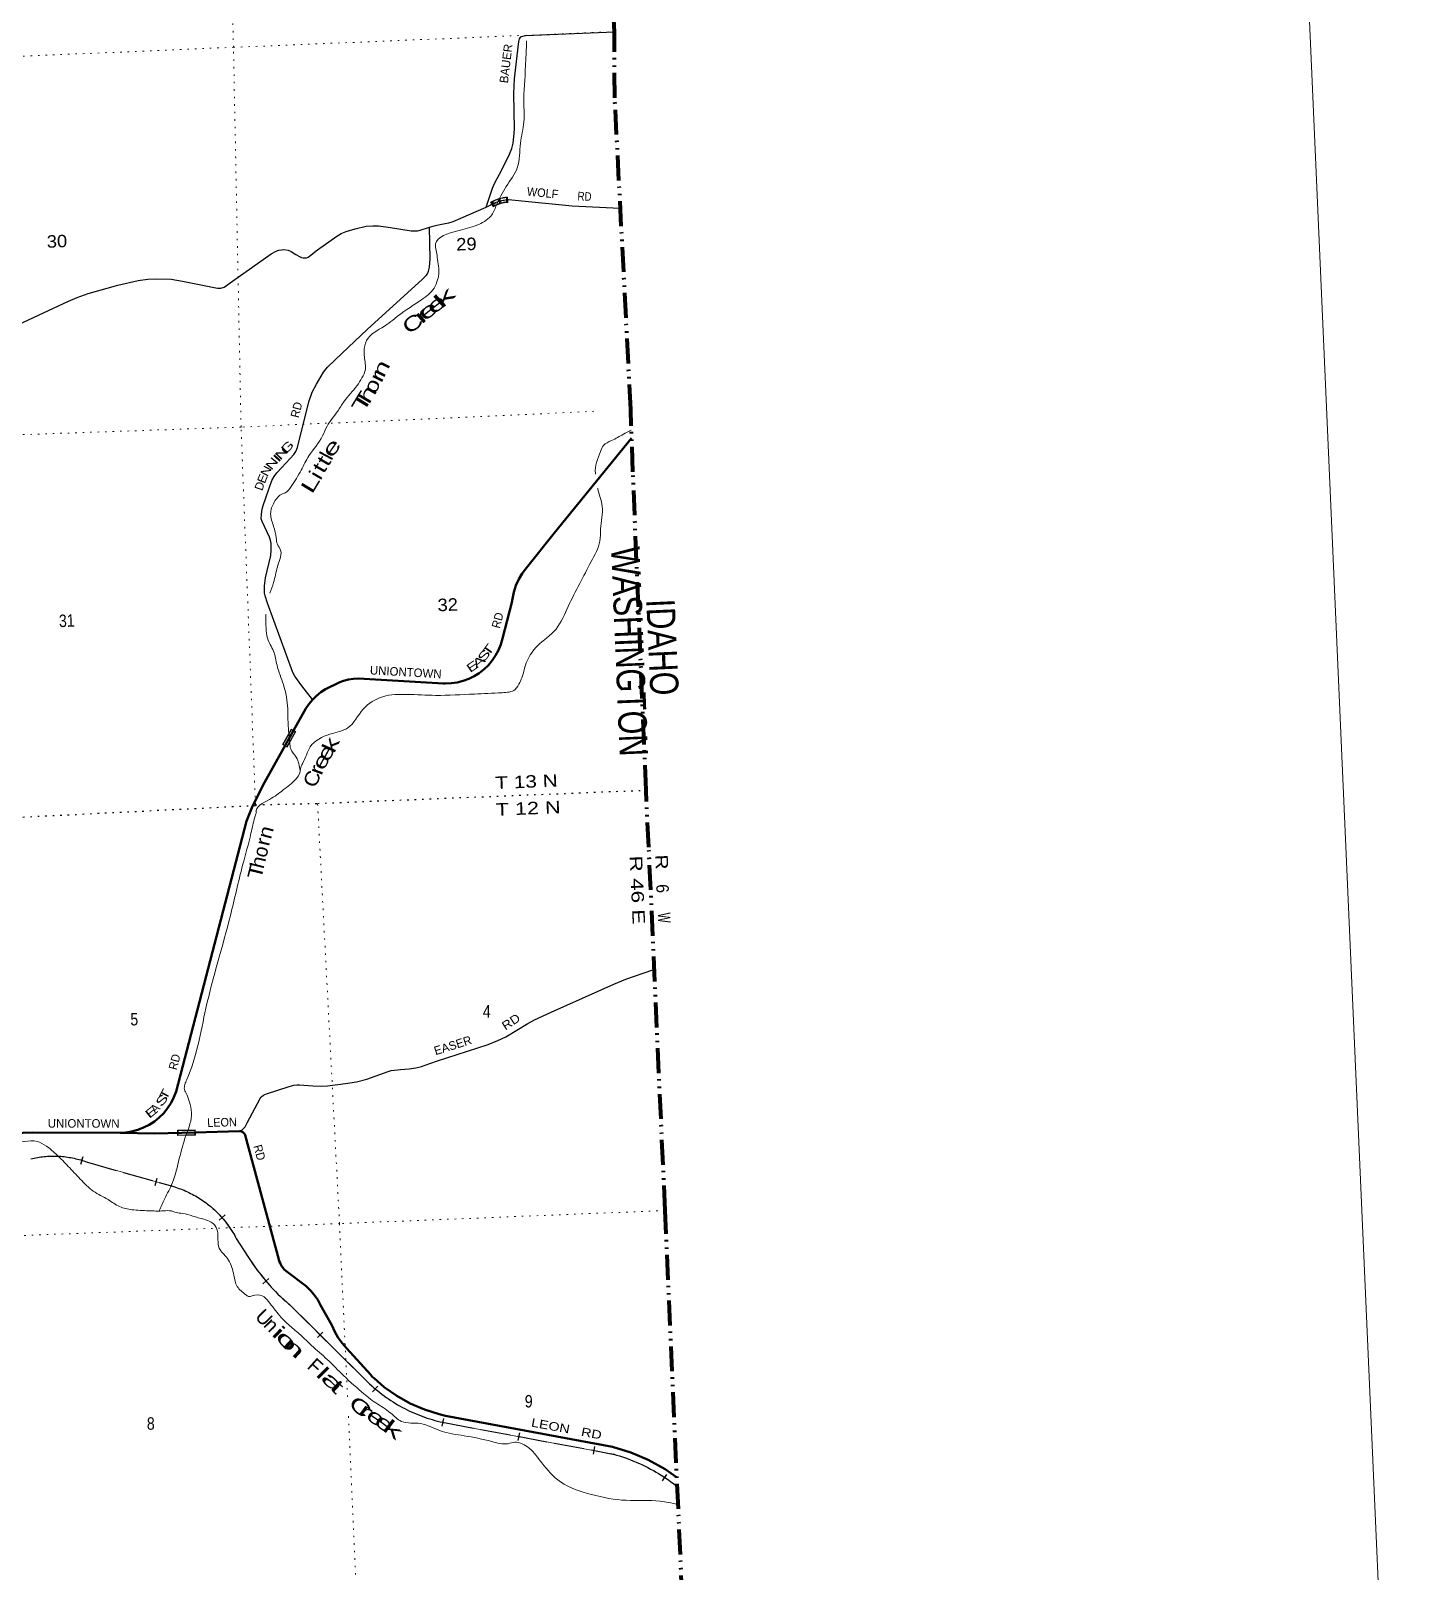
# Model space of a CAD drawing. Header units: feet. Extents: x 751810 to 1010326, y -353855 to -161247.
# Drawn here: x 990964 to 1010326, y -334095 to -312459 of the extents above; entities that cross this region are included whole.
import ezdxf
from ezdxf.enums import TextEntityAlignment as Align

# ---------------------------------------------------------------- set-up
doc = ezdxf.new("R2010")
doc.units = ezdxf.units.FT
doc.header["$LTSCALE"] = 70
for name, pattern in [('DASH_DOUBLE_DOT', [9.2, 5, -1.2, 0.3, -1.2, 0.3, -1.2]), ('DOTTED', [1.5, 0.3, -1.2]), ('LONG_DASHED', [7.5, 6, -1.5])]:
    doc.linetypes.add(name, pattern=pattern)
for name, color, linetype, lineweight in [('10', 7, 'DASH_DOUBLE_DOT', 70), ('26', 7, 'Continuous', 40), ('29', 7, 'Continuous', 25), ('31', 7, 'Continuous', 13), ('39', 7, 'Continuous', 13), ('4', 7, 'Continuous', 13), ('6', 7, 'DOTTED', 25), ('61', 7, 'Continuous', 13), ('63', 7, 'Continuous', 25), ('7', 7, 'DOTTED', 13)]:
    doc.layers.add(name, color=color, linetype=linetype, lineweight=lineweight)
for name, color, linetype in [('27', 7, 'Continuous'), ('30', 7, 'Continuous'), ('41', 7, 'Continuous')]:
    doc.layers.add(name, color=color, linetype=linetype)

msp = doc.modelspace()

# ---------------------------------------------------------------- linework, layer by layer
at = {"layer": '10'}
msp.add_lwpolyline([(1000560.07, -344553.64), (1000352.25, -339816.81), (1000117.4, -334504.62), (999874.77, -329029.7), (999645.34, -323926.6), (999606.83, -323125.06), (999421.9, -318652.23), (999390.79, -317775.97), (999167.03, -313399.11), (999162.26, -312471.6), (998925.07, -308169.68), (998910.63, -307139.88), (998724.3, -302854.25), (998664.53, -301850.23), (998532.19, -298857.49)], dxfattribs=at)
at = {"layer": '26'}
for points in [[(994655.84, -322286.21), (994828.46, -321979.72), (994869.62, -321916.41), (994919.59, -321854.42), (994975.77, -321798), (995037.55, -321747.75), (995104.23, -321704.24), (995303.87, -321606.55), (995355.64, -321588.54), (995425.8, -321571.17), (995497.39, -321561.22), (995569.62, -321558.82), (996760.49, -321626.95), (996784.06, -321627.64), (996869.09, -321624.45), (996953.32, -321612.4), (997035.82, -321591.6), (997115.7, -321562.3), (997192.08, -321524.8), (997264.13, -321479.53), (997331.04, -321426.97), (997392.1, -321367.71), (997446.62, -321302.39), (997494.02, -321231.73), (997533.77, -321156.5), (997565.45, -321077.53), (997588.69, -320995.68), (997721.48, -320487.85), (997728.36, -320437.36), (997749.02, -320342.89), (997779.44, -320251.1), (997819.28, -320162.99), (997868.12, -320079.53), (997925.42, -320001.63), (998316.43, -319516.78), (999403.19, -318182.02)], [(992220.65, -327936.8), (992293.82, -327932.44), (992380.76, -327918.82), (992465.79, -327896.19), (992548, -327864.79), (992626.47, -327824.98), (992700.35, -327777.18), (992768.83, -327721.91), (992831.16, -327659.79), (992886.65, -327591.5), (992934.7, -327517.78), (992974.78, -327439.45), (993006.45, -327357.35), (993995.7, -323558.96), (994067.4, -323374.44), (994221.24, -323057.88), (994655.84, -322286.21)], [(989206.82, -329476.87), (989950.98, -328408.28), (989997.67, -328355.47), (990097.45, -328259.14), (990206.75, -328173.78), (990324.38, -328100.3), (990449.04, -328039.52), (990579.37, -327992.11), (990713.95, -327958.58), (990851.29, -327939.3), (990989.89, -327934.48), (992220.65, -327936.8)], [(993275.14, -327931.14), (992707.67, -327947.57), (992220.65, -327936.8)], [(1000035.61, -332774.78), (999872.89, -332663.3), (999638.09, -332531.99), (999390.84, -332425.94), (999133.86, -332346.32), (996787.76, -331910.96), (996701.54, -331890.97), (996494.22, -331826.5), (996294.77, -331740.71), (996105.38, -331634.54), (995928.13, -331509.16), (995785.8, -331384.23), (995761.66, -331363.04), (995738.75, -331337.07), (995398.73, -330962.48), (995340.94, -330897.19), (995283.22, -330817.33), (995234.16, -330731.88), (995194.3, -330641.77), (995033.39, -330357.75), (994993.98, -330284.97), (994946.44, -330215.5), (994891.9, -330151.38), (994830.96, -330093.32), (994547.94, -329876), (994522.98, -329856.83), (994503.93, -329831.8), (994491.59, -329814.51), (994472.27, -329780.4), (994465.79, -329765.52), (994453.97, -329738.38), (994448.77, -329715.52), (993976.05, -327970.7), (993973.83, -327965.87), (993968.98, -327957.21), (993963.24, -327949.1), (993956.68, -327941.63), (993949.39, -327934.9), (993941.42, -327928.96), (993932.89, -327923.89), (993923.86, -327919.73), (993914.45, -327916.55), (993904.77, -327914.36), (993894.9, -327913.2), (993275.14, -327931.14)]]:
    msp.add_lwpolyline(points, dxfattribs=at)
at = {"layer": '29'}
msp.add_line((997911.35, -312526.59), (999162.26, -312471.6), dxfattribs=at)
for points in [[(997360.09, -314934.16), (997448.39, -314670.98), (997477.12, -314604.06), (997585.83, -314403.26), (997690.37, -314189.92), (997720.18, -314111.47), (997732.72, -314073.82), (997740.54, -314039.32), (997750.49, -313950.4), (997757.27, -313838.52), (997748.91, -313340.71), (997757.27, -313131.54), (997819.99, -312608.63), (997830.47, -312572), (997839.88, -312556.31), (997849.26, -312545.88), (997859.74, -312539.58), (997875.42, -312533.3), (997911.35, -312526.59)], [(996566.98, -315217.93), (996630.14, -315196.54), (996668.29, -315187.12), (996786.94, -315167.25), (996837.64, -315155.75), (996895.65, -315135.88), (997006.46, -315089.86), (997360.09, -314934.16)], [(997360.09, -314934.16), (997445.76, -314893.77), (997502.73, -314868.15), (997522.59, -314860.3), (997546.11, -314851.94), (997579.04, -314842.52), (997599.42, -314838.34), (997613.53, -314835.72), (997634.44, -314833.11), (997656.91, -314830.5), (997672.59, -314830.5), (997770.24, -314837.52)], [(997770.24, -314837.52), (998567.33, -314915.69), (999236.1, -314948.15)], [(994340.37, -315589.91), (994409.6, -315555.27), (994448.97, -315539.75), (994486.96, -315534.35), (994516.23, -315532.26), (994578.48, -315539.75), (994620.76, -315559.45), (994687.09, -315602.45), (994737.83, -315630.57), (994765.28, -315642.06), (994789.4, -315647.87), (994814.93, -315649.91), (994836.04, -315646.75), (994859.36, -315636.83), (994879.26, -315623.34), (994900.9, -315607.56), (994992.05, -315535.57), (995263.59, -315343.32), (995323.49, -315307.4), (995394.57, -315278.12), (995518.42, -315238.83), (995674.72, -315204.91), (995769.07, -315197.03), (995850.33, -315198.63), (996015.55, -315222.11), (996307.97, -315268.08), (996367.76, -315269.75), (996396.51, -315268.7), (996420.77, -315263.9), (996566.98, -315217.93)], [(995691.14, -316655.48), (996464.69, -315948.49), (996518, -315898.29), (996536.82, -315871.1), (996552.5, -315835.54), (996566.09, -315781.16), (996573.4, -315659.84), (996566.98, -315217.93)], [(988658.08, -318215.77), (989227.08, -317587.71), (989323.16, -317499.94), (989461.02, -317382.91), (989590.52, -317290.96), (989736.74, -317194.84), (990722.63, -316618.07), (991495.47, -316254.45), (991616.62, -316204.29), (991771.19, -316149.96), (992184.77, -316032.93), (992473.01, -315966.06), (992606.69, -315949.34), (992711.14, -315940.98), (992936.72, -315949.34), (993095.47, -315974.42), (993588.42, -316074.73), (993634.36, -316074.73), (993680.32, -316058.01), (993797.29, -315974.42), (994340.37, -315589.91)], [(994213.07, -319351.58), (994199.49, -319311.83), (994202.62, -319249.09), (994214.13, -319180.05), (994227.71, -319127.77), (994352.11, -318774.28), (994382.41, -318717.82), (994421.1, -318665.51), (994486.94, -318596.5), (994608.2, -318466.82), (994660.47, -318410.33), (994687.64, -318366.41), (994708.55, -318312.04), (994867.44, -317672.01), (994915.53, -317536.02), (994976.15, -317421.01), (995076.5, -317251.56), (995130.85, -317182.57), (995335.74, -316985.96), (995691.14, -316655.48)], [(994921.43, -321850.16), (994769.18, -321660.72), (994671.96, -321522.67), (994643.74, -321472.47), (994288.33, -320497.78), (994255.93, -320397.38), (994247.57, -320359.74), (994246.52, -320322.09), (994247.57, -320255.16), (994263.25, -320142.21), (994334.33, -319828.46), (994342.68, -319748.99), (994338.51, -319661.14), (994330.14, -319613.03), (994317.6, -319573.29), (994213.07, -319351.58)], [(997389.2, -326699.42), (997526.67, -326642.94), (997638.53, -326588.56), (997947.94, -326400.31), (998038.87, -326352.2), (998274.07, -326245.53), (999156.31, -325848.13), (999323.56, -325781.19), (999704.05, -325647.33)], [(993894.9, -327913.2), (993933.94, -327894.77), (993956.42, -327874.9), (993974.71, -327851.89), (994002.41, -327795.42), (994186.38, -327456.58), (994199.45, -327438.8), (994216.17, -327422.07), (994234.99, -327407.42), (994253.28, -327398.01), (994276.8, -327388.6), (994591.96, -327285.07), (994660.43, -327268.34), (994704.34, -327264.15), (994738.31, -327264.15), (994926.46, -327276.7), (995049.29, -327280.89), (995131.34, -327276.7), (995386.39, -327247.42), (995540.59, -327220.23), (995683.26, -327184.67), (995984.31, -327075.91), (996025.61, -327063.36), (996155.74, -327046.62), (996281.18, -327038.26), (996370.56, -327025.71), (996450, -327004.79), (996502.78, -326988.06), (996661.67, -326929.49), (997389.2, -326699.42)]]:
    msp.add_lwpolyline(points, dxfattribs=at)
at = {"layer": '29', "linetype": 'DOTTED', "lineweight": 100}
msp.add_arc((997694.03, -315329.94), 499.67, 93.43483, 120.67789, dxfattribs=at)
at = {"layer": '31'}
for p, q in [((997654.26, -314802.27), (997657.94, -314861.15)), ((997661.75, -314793.74), (997666.43, -314868.6)), ((997458.04, -314932.56), (997420.14, -314867.84)), ((997460.91, -314921.63), (997431.1, -314870.72))]:
    msp.add_line(p, q, dxfattribs=at)
for centre, radius, start, end in [((997694.03, -315329.94), 537.17, 93.43485, 120.67791), ((997694.03, -315329.94), 529.17, 94.30972, 119.7938), ((997694.02, -315329.93), 462.17, 93.43389, 120.67722), ((997694.02, -315329.93), 470.17, 94.40066, 119.72284)]:
    msp.add_arc(centre, radius, start, end, dxfattribs=at)
at = {"layer": '39'}
for points in [[(997500.15, -314915.4), (997642.75, -314644.87), (997798.3, -314381.73), (997842.33, -314036.05), (997890.16, -313740.54), (997888.29, -313404.55), (997904.98, -313138.33), (997909.88, -312993.27), (997922.12, -312771.47), (997927.59, -312602.09)], [(994323.34, -320356.72), (994375.48, -320208.96), (994428.02, -319989.75), (994460.54, -319885.96), (994473.9, -319752.67), (994428.73, -319669.76), (994411.73, -319582.03), (994375.63, -319420.12), (994333.13, -319242.54), (994381.72, -319081.83), (994500.16, -318962.9), (994535.88, -318949.55), (994621.25, -318861.98), (994761.81, -318629.57), (994871.37, -318430.46), (995062.44, -318147.94), (995125.94, -318010.85), (995273.45, -317804.35), (995363.13, -317668.33), (995548.16, -317442.37), (995614.74, -317335.35), (995664.76, -317214.84), (995658.97, -317108.39), (995648.39, -316923.64), (995701.49, -316776.85), (995966.2, -316586.29), (996075.74, -316499.87), (996426.96, -316253.89), (996610.47, -316098.42), (996668.8, -315985.66), (996693.09, -315763.44), (996672.74, -315643.42), (996672.67, -315641.41), (996649.9, -315453.07), (996961.08, -315268.89), (997229.71, -315188.86), (997426.27, -315061.1), (997500.15, -314915.4)], [(998897.82, -318687.45), (998895.85, -318675.05), (998967.35, -318366.62), (999006.67, -318284.73), (999122.81, -318214.17), (999288.58, -318125.74), (999395.18, -318069.61)], [(994132.51, -323440.41), (994132.22, -323439.38), (994316.74, -323255.7), (994505.19, -323126.22), (994696.37, -322960.41), (994753.99, -322827.55), (994753.92, -322825.54), (994781.55, -322754.12), (994889.76, -322516.83), (995166.95, -322337.89), (995415.21, -322250.54), (995635.03, -321985.11), (995908.41, -321812.34), (996251.13, -321779.98), (996649.78, -321793.91), (997196.06, -321774.39), (997583.53, -321756.52), (997768.88, -321709.65), (997833.74, -321610.74), (997859.72, -321549.45), (997935.65, -321309.28), (998077.13, -321102.99), (998342.07, -320862.11), (998511.83, -320546.15), (998675.36, -320224.37), (998835.29, -319914.79), (998957.79, -319626.68), (998967.93, -319459.29), (998990.73, -319138.52), (998929.52, -318887.15), (998928.91, -318883.29)], [(994603.61, -322457.46), (994578.53, -322189.88), (994573.26, -321984.81), (994512.85, -321642.86), (994422.75, -321370.39), (994375.59, -321174.87), (994325.9, -321078.04), (994279.37, -320956.95), (994267.99, -320806.43), (994266.94, -320663.59), (994268.13, -320656.18)], [(994747.51, -322849.95), (994691.84, -322662.75), (994615.26, -322544.75), (994603.61, -322457.46)], [(993157.81, -327398.71), (993121.84, -327328.05), (993128.72, -327259.28), (993156.23, -327190.5), (993424.45, -326186.39), (993768.33, -324886.55), (993940.26, -324178.16), (994057.18, -323731.13), (994112.2, -323504.17), (994132.51, -323440.41)], [(993140.71, -327974.89), (993222.01, -327651.49), (993192.7, -327505.64), (993157.81, -327398.71)], [(992767.35, -329034.12), (992842.92, -328868.41), (992955.36, -328637), (993049.96, -328299.57), (993140.71, -327974.89)], [(989424.01, -329537.91), (989583.83, -329451.7), (989783.26, -329291.64), (989972.73, -329077.6), (990054.32, -328883.52), (990071.08, -328619.3), (990161.28, -328441.01), (990262.8, -328298.53), (990360.58, -328220.58), (990504.4, -328136.96), (990699.51, -328081.7), (990875.75, -328061.31), (991052.63, -328059.02), (991185.74, -328126.71), (991332.9, -328250.24), (991489.38, -328409.66), (991658.55, -328586.74), (991841.56, -328757.28), (992050.91, -328876.58), (992211.2, -328973.48), (992383.7, -329017.63), (992617.52, -329033.42), (992828.69, -329033.92), (992941.37, -329035.94), (993004.49, -329057.83), (993097.44, -329070.61), (993239.52, -329107.79), (993393.94, -329152.58), (993495.86, -329191.2), (993556.03, -329243.38), (993594.22, -329469.41), (993622.31, -329581.1), (993676.81, -329643.54), (993742.14, -329727.74), (993815.98, -329938.41), (993863.79, -330095.67), (993984.56, -330212.1), (994021.64, -330236.93), (994071.63, -330229.11), (994216.38, -330227.96), (994301.57, -330305.41), (994461.56, -330506.97), (994601.33, -330648.87), (994752.65, -330776.28), (994906.76, -330925.72), (995128.86, -331121.03), (995322.7, -331313.33), (995611.57, -331576.68), (995812.16, -331732.51), (996014.12, -331870.18), (996171.25, -331991.35), (996441.8, -332021.93), (996718.86, -332122.71), (997053.16, -332193.27), (997438.11, -332274.09), (997668.42, -332304.1), (997762.24, -332284.65), (997964.28, -332367.99), (998142.55, -332574.92), (998405.31, -332839.21), (998840.01, -333018.88), (999329.53, -333099.99), (999804.51, -333111.19), (1000045.12, -333155.37)]]:
    msp.add_spline(points, degree=3, dxfattribs=at)
at = {"layer": '4'}
msp.add_lwpolyline([(751809.62, -170897.82), (783122.91, -169842.15), (814434.73, -168743.41), (845745, -167601.59), (877053.68, -166416.71), (908360.69, -165188.77), (939665.99, -163917.76), (970969.51, -162603.69), (1002271.19, -161246.56), (1010326.19, -344125.92), (978772.94, -345493.95), (947217.84, -346818.58), (915660.96, -348099.8), (884102.33, -349337.62), (852542.04, -350532.02), (820980.12, -351683.01), (789416.81, -352794.88), (757851.71, -353854.74)], close=True, dxfattribs=at)
msp.add_lwpolyline([(751809.62, -170897.82), (783122.91, -169842.15), (814434.73, -168743.41), (845745, -167601.59), (877053.68, -166416.71), (908360.69, -165188.77), (939665.99, -163917.76), (970969.51, -162603.69), (1002271.19, -161246.56), (1010326.19, -344125.92), (978772.94, -345493.95), (947217.84, -346818.58), (915660.96, -348099.8), (884102.33, -349337.62), (852542.04, -350532.02), (820980.12, -351683.01), (789416.81, -352794.88), (757851.71, -353854.74)], close=True, dxfattribs=at)
at = {"layer": '6'}
for points in [[(994120.3, -323330.18), (994992.32, -323310.04), (999606.83, -323125.06)], [(984145.97, -323764.02), (988650.61, -323613.08), (994120.62, -323339.17)]]:
    msp.add_lwpolyline(points, dxfattribs=at)
at = {"layer": '61'}
for p, q in [((994499.25, -322485.14), (994620.98, -322266.78)), ((994620.98, -322266.78), (994686.49, -322303.3)), ((993024.67, -327902.48), (993274.58, -327895.86)), ((993274.58, -327895.86), (993276.57, -327970.84))]:
    msp.add_line(p, q, dxfattribs=at)
for points in [[(994686.49, -322303.3), (994564.76, -322521.66), (994499.25, -322485.14)], [(993276.57, -327970.84), (993026.66, -327977.46), (993024.67, -327902.48)]]:
    msp.add_lwpolyline(points, dxfattribs=at)
for points in [[(994675.61, -322306.39), (994624.07, -322277.65), (994510.12, -322482.04), (994561.66, -322510.78)], [(993266.79, -327904.06), (993032.87, -327910.26), (993034.44, -327969.25), (993268.36, -327963.05)]]:
    msp.add_lwpolyline(points, close=True, dxfattribs=at)
at = {"layer": '63'}
for p, q in [((991666.11, -328376.62), (991698.12, -328270.74)), ((992709.81, -328679.07), (992739.92, -328572.64)), ((993609.77, -329165.46), (993692.15, -329091.65)), ((994224.75, -330057.52), (994308.51, -329985.28)), ((994989.46, -330814.69), (995067.25, -330736.05)), ((995766.25, -331578.28), (995838.83, -331494.8)), ((996743.65, -332058.56), (996766.28, -331950.29)), ((997811.86, -332259.77), (997832.05, -332151.02)), ((998866.55, -332452.84), (998886.73, -332344.08)), ((999838.69, -332827.23), (999900.05, -332735.19))]:
    msp.add_line(p, q, dxfattribs=at)
at = {"layer": '63', "lineweight": 13}
for p, q in [((991758.79, -328351.74), (992971.49, -328694.78)), ((993849.93, -329422.04), (994013.78, -329675.77)), ((994600.95, -330355.09), (995695.15, -331437.54)), ((996769.51, -332009.28), (999115.61, -332444.64))]:
    msp.add_line(p, q, dxfattribs=at)
at = {"layer": '63', "linetype": 'LONG_DASHED'}
msp.add_line((999948.46, -332834.9), (1000045.5, -332898.97), dxfattribs=at)
for points in [[(990964.07, -328301.97), (990987.19, -328296.54), (991010.28, -328291.65), (991033.47, -328287.17), (991056.85, -328282.93), (991080.23, -328279.23), (991103.57, -328275.96), (991127.1, -328272.93), (991150.64, -328270.45), (991174.14, -328268.41), (991197.86, -328266.72), (991221.42, -328265.5), (991245.04, -328264.54), (991268.79, -328264.11), (991292.37, -328264.13), (991316.04, -328264.55), (991339.65, -328265.27), (991363.38, -328266.51), (991386.92, -328268.08), (991410.58, -328270.19), (991434.03, -328272.61), (991457.59, -328275.43), (991480.97, -328278.7), (991504.33, -328282.41), (991527.61, -328286.42), (991550.89, -328290.97), (991574.1, -328295.84), (991597.14, -328301.15), (991620.11, -328306.75), (991642.96, -328312.96), (991665.73, -328319.45), (991688.3, -328326.28), (991710.83, -328333.54), (991733.2, -328341.24), (991755.52, -328349.39), (991759.13, -328350.69), (992971.8, -328693.72), (992996.35, -328701.26), (993020.59, -328709.31), (993044.69, -328717.78), (993068.86, -328726.57), (993092.71, -328735.89), (993116.29, -328745.58), (993139.94, -328755.6), (993163.27, -328766.14), (993186.34, -328777.06), (993209.43, -328788.44), (993232.09, -328800.16), (993254.68, -328812.14), (993277.11, -328824.71), (993299.11, -328837.61), (993321, -328850.92), (993342.65, -328864.48), (993364.15, -328878.6), (993385.28, -328892.92), (993406.23, -328907.8), (993426.82, -328922.87), (993447.28, -328938.36), (993467.34, -328954.2), (993487.13, -328970.41), (993506.7, -328986.86), (993525.95, -329003.83), (993544.99, -329021.04), (993563.6, -329038.58), (993582, -329056.37), (993599.95, -329074.63), (993617.67, -329093.14), (993635.03, -329111.83), (993652.12, -329130.9), (993668.8, -329150.32), (993685.22, -329170.11), (993701.31, -329189.97), (993716.96, -329210.3), (993732.23, -329230.82), (993747.28, -329251.57), (993761.83, -329272.49), (993776.07, -329293.93), (993789.98, -329315.42), (993803.34, -329337.21), (993816.53, -329359.09), (993829.26, -329381.45), (993841.53, -329403.83), (993850.88, -329421.48), (994014.71, -329675.18), (994042.74, -329719.17), (994071.62, -329762.27), (994101.25, -329804.9), (994131.55, -329847.45), (994162.7, -329889.11), (994194.45, -329930.06), (994226.85, -329970.94), (994260.11, -330010.93), (994293.97, -330050.18), (994328.74, -330089.23), (994363.96, -330127.29), (994399.68, -330165.02), (994436.4, -330202.13), (994473.57, -330238.25), (994511.49, -330273.9)], [(994511.49, -330273.9), (994549.75, -330308.98), (994589.04, -330343.42), (994601.7, -330354.28), (995695.92, -331436.75), (995723.3, -331463.15), (995751.13, -331488.76), (995779.42, -331513.91), (995808.16, -331538.91), (995837.36, -331563.13), (995866.86, -331586.73), (995896.82, -331610.17), (995927.22, -331632.83), (995957.93, -331654.88), (995989.25, -331676.61), (996020.71, -331697.58), (996052.48, -331718.23), (996084.85, -331738.26), (996117.36, -331757.51), (996150.34, -331776.31), (996183.45, -331794.63), (996217.17, -331812.34), (996250.9, -331829.43), (996285.22, -331845.9), (996319.53, -331861.76), (996354.3, -331877.15), (996389.23, -331891.76), (996424.44, -331905.77), (996459.8, -331919.3), (996495.61, -331932.06), (996531.58, -331944.37), (996567.69, -331955.89), (996603.94, -331966.96), (996640.49, -331977.1), (996677.18, -331986.77), (996713.87, -331995.84), (996750.87, -332004.29), (996767.48, -332007.76), (996769.72, -332008.2), (999047.86, -332430.95), (999165.08, -332456.59), (999151.44, -332453.05), (999192.82, -332464.81), (999234.01, -332477.29), (999275.33, -332490.3), (999316.17, -332504.21), (999356.58, -332518.79), (999397.11, -332533.89), (999437.16, -332549.9), (999476.78, -332566.57), (999516.47, -332584.02), (999555.5, -332602.06), (999594.39, -332620.58), (999633.05, -332640.07), (999671.06, -332660.14), (999708.88, -332680.94), (999746.32, -332702.16), (999783.54, -332724.33), (999820.16, -332746.86), (999856.52, -332770.35), (999892.29, -332794.2), (999927.87, -332818.77), (999949.1, -332834.01)]]:
    msp.add_lwpolyline(points, dxfattribs=at)
at = {"layer": '63', "lineweight": 13}
for centre, radius, start, end in [((991282.34, -329619.95), 1354.76, 69.40927, 103.57492), ((992549.51, -330098.63), 1465.91, 27.48749, 73.26983), ((996537.27, -328088.01), 2981.44, 212.17773, 229.49923), ((997212.97, -329880.78), 2174.22, 225.72557, 258.17076), ((998502.7, -334837.83), 2470.22, 54.17737, 75.78462)]:
    msp.add_arc(centre, radius, start, end, dxfattribs=at)
at = {"layer": '7'}
msp.add_line((998875.29, -317803.24), (995097.34, -317975.72), dxfattribs=at)
for points in [[(994120.3, -323330.18), (993917.91, -318025.83), (993810.96, -312690.96), (993681.13, -307391.11), (993612.34, -302054.88), (993619.75, -299071.25)], [(977400.41, -313338.75), (977691.82, -313323.2), (983114.19, -313123.44), (988548.25, -312913.19), (993810.96, -312690.96), (999162.26, -312471.6)], [(995119.27, -317970.98), (993917.91, -318025.83), (988625.59, -318206.87), (983195.39, -318412.95), (977801.77, -318686.14), (977629.12, -318686.08)], [(995412.5, -331648.13), (995300.43, -329213.26), (994992.32, -323310.04)], [(999874.77, -329029.7), (995300.43, -329213.26), (989777.79, -329420.63), (984339.49, -329624.98), (978915.54, -329836.88), (978104.53, -329828.32)], [(995956.03, -344753.94), (995737.18, -339929.37), (995546.67, -334563.28), (995422.01, -331854.84)]]:
    msp.add_lwpolyline(points, dxfattribs=at)

# ---------------------------------------------------------------- texts
at = {"layer": '10', "width": 0.8}
for s, rotation, p in [('WASHINGTON', 272.368, (999115.01, -319712.83)), ('IDAHO', 272.574, (999608.38, -320448.87))]:
    msp.add_text(s, height=400, rotation=rotation, dxfattribs=at).set_placement(p)
at = {"layer": '27'}
for s, rotation, width, p in [('RD', 75.346, 0.95, (997551.6, -320860.84)), ('RD', 75.402, 0.95, (993013.88, -327063.03)), ('LEON', 1.658, 0.95, (993444.33, -327856.21)), ('RD', 285.159, 0.95, (994090.15, -328124.18)), ('LEON   RD', 349.487, 1.25, (997985.7, -332062.06))]:
    msp.add_text(s, height=120, rotation=rotation, dxfattribs=dict(at, width=width)).set_placement(p)
for s, rotation, width, p in [('T', 54.351, 1.7, (997437.93, -321190.19)), ('A', 38.669, 1.65, (997291.14, -321367.64)), ('S', 49.124, 1.65, (997374.24, -321274.29)), ('E', 34.442, 1.45, (997199.46, -321436.41)), ('T', 62.719, 1.45, (992899.88, -327424.67)), ('E', 39.102, 1.6, (992695.15, -327690.51)), ('S', 50.472, 1.6, (992850.12, -327518.78))]:
    msp.add_text(s, height=120, rotation=rotation, dxfattribs=dict(at, width=width)).set_placement(p, align=Align.CENTER)
for rotation, p in [(356.726, (995724.82, -321497.71)), (359.892, (991202.86, -327865.16))]:
    msp.add_text('UNIONTOWN', height=120, rotation=rotation, dxfattribs=at).set_placement(p)
msp.add_text('A', height=120, rotation=44.348, dxfattribs=at).set_placement((992752.02, -327637.45), align=Align.CENTER)
at = {"layer": '30'}
for s, rotation, p in [('BAUER', 83.16, (997666.02, -313200.43)), ('EASER', 17.549, (996650.96, -326848.97))]:
    msp.add_text(s, height=120, rotation=rotation, dxfattribs=at).set_placement(p)
for s, rotation, width, p in [('WOLF', 354.399, 0.95, (997929.02, -314772.71)), ('RD', 357.221, 0.85, (998641.64, -314839.2)), ('RD', 76.058, 0.95, (994727.6, -317903.25)), ('RD', 33.317, 1.15, (997631.04, -326501.59))]:
    msp.add_text(s, height=120, rotation=rotation, dxfattribs=dict(at, width=width)).set_placement(p)
for s, rotation, width, p in [('G', 47.222, 1.5, (994608.86, -318348.31)), ('N', 51.347, 1.45, (994396.96, -318573.44)), ('I', 46.922, 1.85, (994466.93, -318500.76)), ('N', 46.922, 1.6, (994532.43, -318430.71)), ('E', 68.112, 1.15, (994272.48, -318770.53)), ('N', 61.779, 1.2, (994321.01, -318670.35))]:
    msp.add_text(s, height=120, rotation=rotation, dxfattribs=dict(at, width=width)).set_placement(p, align=Align.CENTER)
msp.add_text('D', height=120, rotation=70.612, dxfattribs=at).set_placement((994234.86, -318872.95), align=Align.CENTER)
at = {"layer": '41'}
for s, rotation, width, p in [('k', 42.582, 2.2, (996839.44, -316276.8)), ('e', 38.838, 1.8, (996603.05, -316463.75)), ('e', 38.533, 1.8, (996718.26, -316374.06)), ('C', 35.379, 1.45, (996383.68, -316649.79)), ('r', 40.636, 2.05, (996517.74, -316532.46)), ('n', 62.995, 1.5, (995970.5, -317246.44)), ('o', 66.85, 1.25, (995845.72, -317483.83)), ('r', 63.171, 1.55, (995918.62, -317355.98)), ('T', 58.645, 1.75, (995700.37, -317722.87)), ('h', 59.468, 1.6, (995775.77, -317614.08)), ('e', 54.479, 1.65, (995265.53, -318371.57)), ('t', 59.957, 1.4, (995165.42, -318548.51)), ('l', 62.129, 1.15, (995204.36, -318475.02)), ('i', 59.781, 1.3, (995052.51, -318749.25)), ('t', 59.971, 1.4, (995104.79, -318645.67)), ('L', 58.787, 1.6, (994974.56, -318875.15)), ('k', 65.609, 1.5, (995266.65, -322527.18)), ('e', 61.163, 1.45, (995193.42, -322646.65)), ('r', 69.286, 1.35, (995068.38, -322872.43)), ('e', 61.356, 1.45, (995125.45, -322766.67)), ('C', 68.597, 1.15, (995006.79, -323001.37)), ('n', 75.275, 1.15, (994358.75, -323741.16)), ('r', 77.41, 1.15, (994320.98, -323870.65)), ('h', 76.412, 1.1, (994252.28, -324159.65)), ('T', 76.234, 1.3, (994222.66, -324288.56))]:
    msp.add_text(s, height=200, rotation=rotation, dxfattribs=dict(at, width=width)).set_placement(p, align=Align.CENTER)
msp.add_text('o', height=200, rotation=76.482, dxfattribs=at).set_placement((994289.55, -324010.42), align=Align.CENTER)
for s, rotation, p in [('U', 314.293, (994102.46, -330532.06)), ('n', 314.709, (994222.96, -330650.62)), ('F', 318.12, (994833.26, -331233.77))]:
    msp.add_text(s, height=200, rotation=rotation, dxfattribs=at).set_placement(p)
for s, rotation, width, p in [('i', 315.539, 1.9, (994334.42, -330772.49)), ('o', 314.846, 2.05, (994385.48, -330818.74)), ('n', 317.244, 2.05, (994481.96, -330924.9)), ('l', 315.365, 1.85, (994955.18, -331342.44)), ('a', 315.379, 2.1, (995023.18, -331396.29)), ('t', 316.846, 1.95, (995147.58, -331520.61)), ('C', 320.489, 1.6, (995410.32, -331765.93)), ('r', 323.6, 1.9, (995546.18, -331873)), ('e', 325.634, 1.65, (995656.09, -331944.68)), ('e', 323.37, 1.7, (995772.97, -332019.41)), ('k', 322.79, 1.95, (995888.01, -332104.06))]:
    msp.add_text(s, height=200, rotation=rotation, dxfattribs=dict(at, width=width)).set_placement(p)
at = {"layer": '6'}
for s, rotation, width, p in [('T 13 N', 2.296, 1.25, (997491.49, -323109.78)), ('T 12 N', 2.296, 1.3, (997497.68, -323484.83)), ('R 46 E', 272.574, 1.35, (999376.24, -324048.14)), ('R ', 272.574, 1.25, (999735.43, -324033.71)), ('6', 272.574, 0.95, (999748.03, -324448.59)), ('W', 272.574, 0.65, (999771.64, -324849.72))]:
    msp.add_text(s, height=175, rotation=rotation, dxfattribs=dict(at, width=width)).set_placement(p)
at = {"layer": '7'}
for s, width, p in [('30', 1.1, (991191.74, -315507.6)), ('29', 1.1, (996943.54, -315546.75)), ('32', 1.1, (996680.6, -320612.57)), ('31', 0.85, (991362.45, -320835.59))]:
    msp.add_text(s, height=175, rotation=2.046, dxfattribs=dict(at, width=width)).set_placement(p)
at = {"layer": '7', "width": 0.85}
for s, p in [('5', (992362.37, -326429.72)), ('4', (997313.93, -326319.24)), ('9', (997903.13, -331795.5)), ('8', (992594.4, -332108.44))]:
    msp.add_text(s, height=175, dxfattribs=at).set_placement(p)

doc.saveas('drawing.dxf')
